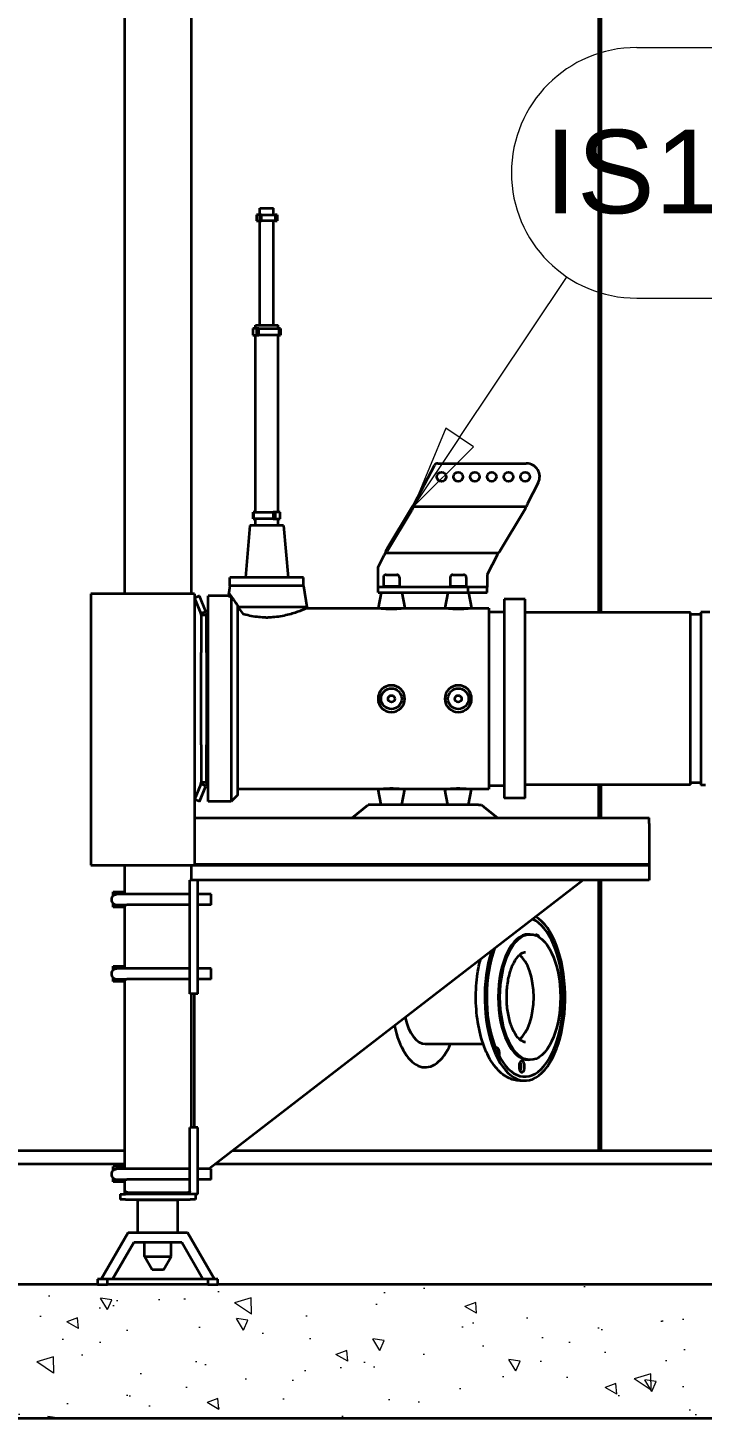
# Model space of a CAD drawing. Header units: millimetres. Extents: x 0 to 42050, y 0 to 29700.
# Drawn here: x 4560 to 5569, y 19736 to 21817 of the extents above; entities that cross this region are included whole.
import ezdxf

# ---------------------------------------------------------------- set-up
doc = ezdxf.new("R2010")
doc.units = ezdxf.units.MM
doc.header["$LTSCALE"] = 50
for name, color, linetype, lineweight in [('Dimension', 7, 'Continuous', 18), ('Hatch', 7, 'Continuous', 18), ('Symbol', 7, 'Continuous', 18), ('Visible', 7, 'Continuous', 35)]:
    doc.layers.add(name, color=color, linetype=linetype, lineweight=lineweight)
doc.styles.add('Note Text', font='arial.ttf')
doc.styles.add('Title', font='arial.ttf')
doc.dimstyles.new('Default - Method 2b', dxfattribs={"dimscale": 50, "dimtxt": 3, "dimasz": 2.5, "dimexe": 3, "dimexo": 0.5, "dimgap": 0.7, "dimtad": 0, "dimtoh": 1, "dimdec": 1, "dimrnd": 1e-08, "dimtxsty": 'Title', "dimcen": 0.09, "dimdle": 10, "dimclrd": 256, "dimclre": 256, "dimclrt": 7, "dimadec": 0, "dimazin": 2, "dimtfac": 0.833333, "dimtdec": 1, "dimtmove": 0, "dimatfit": 3, "dimfxl": 1, "dimtolj": 1, "dimlwd": -1, "dimlwe": -1, "dimarcsym": 0})

# ---------------------------------------------------------------- blocks, each defined once
blk = doc.blocks.new('*D29')
at = {"layer": 'Defpoints', "color": 0, "transparency": 16777216}
for p in [(4704.5, 26447.8), (2438.2, 19936.3), (3438.2, 19936.3)]:
    blk.add_point(p, dxfattribs=at)
at = {"layer": 'Dimension', "transparency": 16777216}
for p, q in [((4679.5, 26447.8), (2288.2, 26447.8)), ((2438.2, 26322.8), (2438.2, 23437)), ((2438.2, 20061.3), (2438.2, 22947.1)), ((3413.2, 19936.3), (2288.2, 19936.3))]:
    blk.add_line(p, q, dxfattribs=at)
for points in [[(2417.3, 26322.8), (2459, 26322.8), (2438.2, 26447.8)], [(2417.3, 20061.3), (2459, 20061.3), (2438.2, 19936.3)]]:
    blk.add_solid(points, dxfattribs=at)
at = {"layer": 'Dimension', "color": 7, "transparency": 16777216, "insert": (2514.7, 22982.1), "char_height": 150, "attachment_point": 7, "rotation": 90, "style": 'Title'}
blk.add_mtext('\\A1;6511', dxfattribs=at)
blk = doc.blocks.new('Balloon47')
at = {"layer": 'Symbol'}
for p, q in [((109.42, 435.746), (125.245, 435.746)), ((104.122, 424.074), (107.343, 428.89)), ((109.42, 428.246), (125.245, 428.246)), ((103.706, 424.352), (102.732, 421.996)), ((104.122, 424.074), (102.732, 421.996)), ((104.537, 423.796), (103.706, 424.352)), ((102.732, 421.996), (104.537, 423.796))]:
    blk.add_line(p, q, dxfattribs=at)
at = {"layer": 'Symbol', "flags": 128}
blk.add_lwpolyline([(103.706, 424.352), (102.732, 421.996), (104.537, 423.796), (103.706, 424.352)], dxfattribs=at)
at = {"layer": 'Symbol'}
blk.add_circle((132.745, 431.996), 3.75, dxfattribs=at)
for centre, start, end in [((109.42, 431.996), 90, 270), ((125.245, 431.996), 270, 90)]:
    blk.add_arc(centre, 3.75, start, end, dxfattribs=at)
blk.add_solid([(103.706, 424.352), (102.732, 421.996), (104.537, 423.796), (103.706, 424.352)], dxfattribs=at)
at = {"layer": 'Symbol', "char_height": 2.5, "attachment_point": 5, "style": 'Note Text'}
for s, insert in [('IS1.C2.HW02', (117.333, 432.017)), ('16', (132.745, 432.017))]:
    blk.add_mtext(s, dxfattribs=dict(at, insert=insert))

msp = doc.modelspace()

# ---------------------------------------------------------------- hatches: boundary and pattern name
at = {"layer": 'Hatch'}
h = msp.add_hatch(dxfattribs=at)
h.set_pattern_fill('AR-CONC', color=256, scale=26.916384, angle=100.00018, style=0)
h.set_pattern_definition([(150.0002, (0, 0), (-16.8912, 193.0605), [20.1873, -222.0602]), (95.0002, (0, 0), (-192.9016, -71.9374), [16.1498, -177.6481]), (200.4516, (-1.4, 16.09), (-209.7928, 121.1231), [17.1566, -188.7221]), (146.1844, (-53.01, -9.35), (-6.0086, 290.635), [30.281, -333.0903]), (196.6358, (-53.52, 14.87), (-301.9007, 202.224), [25.735, -283.0833]), (91.1843, (-53.01, -9.35), (-301.9007, 202.224), [24.2247, -266.4722]), (121.0002, (-44.44, 19.5), (78.8242, 177.0435), [20.1873, -222.0602]), (66.0002, (-44.44, 19.5), (-203.5915, 30.6027), [16.1498, -177.6481]), (171.4516, (-37.87, 34.25), (-124.7673, 207.6462), [17.1566, -188.7221]), (137.50018, (0, 0), (-88.81003, -12.3364), [0, -175.4948, 0, -180.3398, 0, -178.32105]), (107.5002, (0, 0), (-116.8445, 51.29798), [0, -102.8206, 0, -171.45737, 0, -67.96387]), (67.50018, (10.42, -59.11), (-18.97247, 142.55694), [0, -67.29096, 0, -209.9478, 0, -278.5846]), (57.5002, (15.1, -85.62), (-53.79376, 149.9088), [0, -87.47825, 0, -139.4269, 0, -197.8354])])
h.paths.add_polyline_path([(4664.51, 19936.34), (4163.16, 19936.34), (3438.16, 19936.34), (3438.16, 19736.34), (6785.87, 19736.34), (6785.87, 19936.34), (4844.51, 19936.34), (4829.51, 19936.34), (4679.51, 19936.34)])

# ---------------------------------------------------------------- linework, layer by layer
at = {"layer": 'Visible'}
for p, q in [((4704.51, 26329.34), (4704.51, 20969.89)), ((4804.51, 26329.34), (4804.51, 20969.89)), ((4906.69, 21536.89), (4901.94, 21536.89)), ((4901.94, 21536.89), (4901.94, 21527.89)), ((4909.78, 21536.89), (4906.69, 21536.89)), ((4906.69, 21536.89), (4906.69, 21527.89)), ((4907.16, 21546.89), (4927.86, 21546.89)), ((4907.16, 21536.89), (4907.16, 21546.89)), ((4909.78, 21536.89), (4930.16, 21536.89)), ((4909.78, 21527.89), (4909.78, 21536.89)), ((4927.86, 21536.89), (4927.86, 21546.89)), ((4933.08, 21536.89), (4930.16, 21536.89)), ((4930.16, 21536.89), (4930.16, 21527.89)), ((4933.08, 21536.89), (4933.08, 21527.89)), ((4901.94, 21527.89), (4906.69, 21527.89)), ((4906.69, 21527.89), (4909.78, 21527.89)), ((4907.16, 21371.89), (4907.16, 21527.89)), ((4930.16, 21527.89), (4909.78, 21527.89)), ((4927.86, 21371.89), (4927.86, 21527.89)), ((4930.16, 21527.89), (4933.08, 21527.89)), ((4902, 21366.89), (4896.8, 21366.89)), ((4896.8, 21366.89), (4896.8, 21356.89)), ((4900.58, 21371.89), (4934.45, 21371.89)), ((4900.58, 21366.89), (4900.58, 21371.89)), ((4905.59, 21366.89), (4902, 21366.89)), ((4902, 21366.89), (4902, 21356.89)), ((4905.59, 21356.89), (4905.59, 21366.89)), ((4905.59, 21366.89), (4935.51, 21366.89)), ((4934.45, 21366.89), (4934.45, 21371.89)), ((4938.23, 21366.89), (4935.51, 21366.89)), ((4935.51, 21366.89), (4935.51, 21356.89)), ((4938.23, 21366.89), (4938.23, 21356.89)), ((4896.8, 21356.89), (4902, 21356.89)), ((4900.58, 21091.89), (4900.58, 21356.89)), ((4902, 21356.89), (4905.59, 21356.89)), ((4935.51, 21356.89), (4905.59, 21356.89)), ((4934.45, 21091.89), (4934.45, 21356.89)), ((4935.51, 21356.89), (4938.23, 21356.89)), ((5138.7, 21105.16), (5168.22, 21161.86)), ((5173.55, 21165.09), (5305.8, 21165.09)), ((5323.54, 21135.86), (5307.56, 21105.16)), ((5134.47, 21099.16), (5097.58, 21037.78)), ((5134.47, 21097.4), (5134.47, 21099.16)), ((5134.47, 21095.16), (5134.47, 21097.4)), ((5305.44, 21099.8), (5136.59, 21099.8)), ((4898.01, 21091.89), (4897.44, 21091.89)), ((4897.44, 21081.89), (4897.44, 21091.89)), ((4897.44, 21081.89), (4898.01, 21081.89)), ((4898.01, 21091.89), (4927.2, 21091.89)), ((4898.01, 21081.89), (4898.01, 21091.89)), ((4927.2, 21081.89), (4898.01, 21081.89)), ((4900.58, 21071.89), (4900.58, 21081.89)), ((4927.2, 21091.89), (4927.2, 21081.89)), ((4930.47, 21091.89), (4927.2, 21091.89)), ((4927.2, 21081.89), (4930.47, 21081.89)), ((4937.59, 21091.89), (4930.47, 21091.89)), ((4930.47, 21081.89), (4930.47, 21091.89)), ((4930.47, 21081.89), (4937.59, 21081.89)), ((4934.45, 21071.89), (4934.45, 21081.89)), ((4937.59, 21081.89), (4937.59, 21091.89)), ((5097.58, 21033.78), (5134.47, 21095.16)), ((5303.33, 21095.16), (5266.43, 21033.78)), ((4892.39, 21071.89), (4885.61, 20994.39)), ((4942.63, 21071.89), (4892.39, 21071.89)), ((4942.63, 21071.89), (4949.41, 20994.39)), ((5097.58, 21037.78), (5097.58, 21035.54)), ((5097.58, 21035.54), (5097.58, 21033.78)), ((5084.01, 21009.84), (5093.35, 21027.78)), ((5095.46, 21030.99), (5264.32, 21030.99)), ((5262.2, 21027.78), (5247.01, 20998.6)), ((4972.51, 20994.39), (4862.51, 20994.39)), ((4862.51, 20981.89), (4862.51, 20994.39)), ((4972.51, 20981.89), (4972.51, 20994.39)), ((5084.01, 20979.89), (5084.01, 21009.84)), ((5092.01, 20994.49), (5092.01, 20981.39)), ((5096.01, 20998.49), (5112.01, 20998.49)), ((5116.01, 20994.49), (5116.01, 20981.39)), ((5192.01, 20994.49), (5192.01, 20981.39)), ((5196.01, 20998.49), (5212.01, 20998.49)), ((5216.01, 20994.49), (5216.01, 20981.39)), ((5247.01, 20998.6), (5247.01, 20979.89)), ((4862.52, 20981.89), (4860.83, 20971.2)), ((4972.51, 20981.89), (4862.51, 20981.89)), ((4972.5, 20981.89), (4977.51, 20950.24)), ((5084.01, 20971.89), (5084.01, 20979.89)), ((5219.01, 20979.89), (5084.01, 20979.89)), ((5084.01, 20971.89), (5219.01, 20971.89)), ((5088.58, 20971.89), (5084.01, 20948.39)), ((5092.01, 20981.39), (5090.71, 20979.89)), ((5092.01, 20981.39), (5116.01, 20981.39)), ((5116.01, 20981.39), (5117.31, 20979.89)), ((5119.44, 20971.89), (5124.01, 20948.39)), ((5188.58, 20971.89), (5184.01, 20948.39)), ((5192.01, 20981.39), (5190.71, 20979.89)), ((5192.01, 20981.39), (5216.01, 20981.39)), ((5216.01, 20981.39), (5217.31, 20979.89)), ((5247.01, 20979.89), (5219.01, 20979.89)), ((5219.01, 20971.89), (5219.01, 20979.89)), ((5219.01, 20971.89), (5247.01, 20971.89)), ((5219.44, 20971.89), (5224.01, 20948.39)), ((5247.01, 20971.89), (5247.01, 20979.89)), ((4654.46, 20969.89), (4654.45, 20969.89)), ((4654.45, 20969.89), (4654.45, 20563.89)), ((4809.51, 20969.89), (4654.46, 20969.89)), ((4654.46, 20969.89), (4654.46, 20563.89)), ((4809.51, 20969.89), (4809.51, 20563.89)), ((4816.92, 20966.62), (4809.52, 20963.58)), ((4809.52, 20963.58), (4818.99, 20940.5)), ((4826.39, 20943.53), (4816.92, 20966.62)), ((4830.01, 20658.89), (4830.01, 20966.89)), ((4860.15, 20966.89), (4830.01, 20966.89)), ((4860.75, 20970.65), (4860.15, 20966.89)), ((4862.28, 20969.12), (4860.75, 20970.65)), ((4864.51, 20965.22), (4864.51, 20658.89)), ((4874.51, 20668.89), (4874.51, 20951.42)), ((5272.51, 20961.89), (5272.51, 20663.89)), ((5304.01, 20961.89), (5272.51, 20961.89)), ((5304.01, 20663.89), (5304.01, 20961.89)), ((4818.99, 20940.5), (4822.25, 20941.83)), ((4823.03, 20937.84), (4819.51, 20937.84)), ((4819.51, 20937.84), (4819.51, 20882.09)), ((4822.25, 20941.83), (4826.39, 20943.53)), ((4827.51, 20937.84), (4823.03, 20937.84)), ((4827.51, 20882.09), (4827.51, 20937.84)), ((4874.51, 20948.39), (4875.92, 20948.39)), ((4875.15, 20950.24), (4977.51, 20950.24)), ((4875.15, 20950.24), (4875.15, 20949.43)), ((4916.1, 20934.39), (4918.93, 20934.39)), ((4977.51, 20948.39), (4977.51, 20950.24)), ((4977.51, 20948.39), (5084.01, 20948.39)), ((5084.01, 20948.39), (5124.01, 20948.39)), ((5124.01, 20948.39), (5184.01, 20948.39)), ((5184.01, 20948.39), (5224.01, 20948.39)), ((5224.01, 20948.39), (5249.51, 20948.39)), ((5249.51, 20948.39), (5249.51, 20677.49)), ((5249.51, 20942.89), (5272.51, 20942.89)), ((5551.64, 20941.89), (5304.01, 20941.89)), ((5551.64, 20683.89), (5551.64, 20941.89)), ((5567.01, 20938.89), (5551.64, 20938.89)), ((5567.01, 20942.39), (5567.01, 20683.39)), ((5580.44, 20942.39), (5567.01, 20942.39)), ((4827.51, 20927.89), (4830.01, 20928.56)), ((4819.51, 20743.68), (4819.51, 20882.09)), ((4827.51, 20882.09), (4827.51, 20743.68)), ((4819.51, 20743.68), (4819.51, 20687.94)), ((4827.51, 20687.94), (4827.51, 20743.68)), ((4818.99, 20685.28), (4809.52, 20662.19)), ((4816.92, 20659.16), (4826.39, 20682.24)), ((4822.25, 20683.94), (4818.99, 20685.28)), ((4819.51, 20687.94), (4823.03, 20687.94)), ((4826.39, 20682.24), (4822.25, 20683.94)), ((4823.03, 20687.94), (4827.51, 20687.94)), ((4827.51, 20697.89), (4830.01, 20697.22)), ((5249.51, 20682.89), (5272.51, 20682.89)), ((5551.64, 20683.89), (5304.01, 20683.89)), ((5567.01, 20686.89), (5551.64, 20686.89)), ((5574.07, 20683.39), (5567.01, 20683.39)), ((4816.92, 20659.16), (4809.52, 20662.19)), ((4874.51, 20668.89), (4864.51, 20658.89)), ((5084.68, 20677.49), (4874.51, 20677.49)), ((5084.01, 20677.49), (5084.01, 20677.39)), ((5124.01, 20677.39), (5084.01, 20677.39)), ((5088.58, 20653.89), (5084.01, 20677.39)), ((5119.44, 20653.89), (5124.01, 20677.39)), ((5184.68, 20677.49), (5123.34, 20677.49)), ((5124.01, 20677.49), (5124.01, 20677.39)), ((5184.01, 20677.49), (5184.01, 20677.39)), ((5224.01, 20677.39), (5184.01, 20677.39)), ((5188.58, 20653.89), (5184.01, 20677.39)), ((5219.44, 20653.89), (5224.01, 20677.39)), ((5249.51, 20677.49), (5223.34, 20677.49)), ((5224.01, 20677.49), (5224.01, 20677.39)), ((5304.01, 20663.89), (5272.51, 20663.89)), ((4864.51, 20658.89), (4830.01, 20658.89)), ((5045.44, 20634.89), (5069.42, 20653.89)), ((5234.08, 20653.89), (5069.42, 20653.89)), ((5234.08, 20653.89), (5238.61, 20653.89)), ((5238.61, 20653.89), (5242.16, 20651.08)), ((5242.16, 20651.08), (5262.58, 20634.89)), ((4809.51, 20634.89), (5489.51, 20634.89)), ((5489.51, 20626.21), (5489.51, 20634.89)), ((5489.51, 20626.21), (5489.51, 20564.66)), ((4654.46, 20563.89), (4654.45, 20563.89)), ((4654.46, 20563.89), (4809.51, 20563.89)), ((4704.51, 20563.89), (4704.51, 20520.34)), ((4804.51, 20563.89), (4804.51, 20546.86)), ((4804.51, 20563.79), (5489.51, 20563.79)), ((5489.51, 20564.66), (4809.51, 20564.66)), ((5489.51, 20564.66), (5489.51, 20563.79)), ((5489.51, 20563.79), (5489.51, 20541.34)), ((4814.51, 20541.34), (4802.49, 20541.34)), ((4802.49, 20371.34), (4802.49, 20541.34)), ((4804.51, 20546.86), (4804.51, 20541.34)), ((4814.51, 20371.34), (4814.51, 20541.34)), ((5489.51, 20541.34), (4814.51, 20541.34)), ((5390.9, 20541.34), (4831.26, 20109.34)), ((4687.92, 20523.84), (4704.51, 20523.84)), ((4687.92, 20518.4), (4687.92, 20523.84)), ((4708.04, 20520.34), (4693.17, 20520.34)), ((4802.49, 20520.34), (4708.04, 20520.34)), ((4834.52, 20520.34), (4814.51, 20520.34)), ((4834.52, 20504.34), (4834.52, 20520.34)), ((4687.92, 20500.84), (4687.92, 20506.27)), ((4704.51, 20500.84), (4687.92, 20500.84)), ((4693.17, 20504.34), (4708.04, 20504.34)), ((4704.51, 20504.34), (4704.51, 20409.34)), ((4802.49, 20504.34), (4708.04, 20504.34)), ((4834.52, 20504.34), (4814.51, 20504.34)), ((5311.64, 20460.34), (5309.01, 20460.34)), ((4687.91, 20412.84), (4704.51, 20412.84)), ((4687.91, 20407.4), (4687.91, 20412.84)), ((4687.91, 20389.84), (4687.91, 20395.27)), ((4704.51, 20389.84), (4687.91, 20389.84)), ((4708.03, 20409.34), (4693.16, 20409.34)), ((4693.16, 20393.34), (4708.03, 20393.34)), ((4704.51, 20393.34), (4704.51, 20109.34)), ((4802.49, 20409.34), (4708.03, 20409.34)), ((4802.49, 20393.34), (4708.03, 20393.34)), ((4834.51, 20409.34), (4814.51, 20409.34)), ((4834.51, 20393.34), (4814.51, 20393.34)), ((4834.51, 20393.34), (4834.51, 20409.34)), ((4814.51, 20371.34), (4802.49, 20371.34)), ((4804.51, 20371.34), (4804.51, 20171.34)), ((4809.51, 20171.34), (4809.51, 20371.34)), ((5154.71, 20296.49), (5241.26, 20296.49)), ((5311.64, 20272.34), (5309.01, 20272.34)), ((5303.75, 20241.34), (5296.74, 20241.34)), ((4814.51, 20171.34), (4802.49, 20171.34)), ((4802.49, 20071.34), (4802.49, 20171.34)), ((4814.51, 20071.34), (4814.51, 20171.34)), ((4704.51, 20112.84), (4687.91, 20112.84)), ((4687.91, 20107.4), (4687.91, 20112.84)), ((4708.03, 20109.34), (4693.16, 20109.34)), ((4802.49, 20109.34), (4708.03, 20109.34)), ((4834.51, 20109.34), (4814.51, 20109.34)), ((4834.51, 20093.34), (4834.51, 20109.34)), ((4687.91, 20089.84), (4687.91, 20095.27)), ((4688.91, 20089.84), (4687.91, 20089.84)), ((4688.91, 20089.84), (4687.91, 20089.84)), ((4698.51, 20089.84), (4688.91, 20089.84)), ((4693.16, 20093.34), (4708.03, 20093.34)), ((4704.51, 20089.84), (4698.53, 20089.84)), ((4704.51, 20093.34), (4704.51, 20076.65)), ((4704.51, 20076.65), (4704.51, 20073.34)), ((4802.49, 20093.34), (4708.03, 20093.34)), ((4834.51, 20093.34), (4814.51, 20093.34)), ((4698.01, 20071.34), (4706.01, 20071.34)), ((4698.01, 20071.34), (4698.01, 20063.34)), ((4706.01, 20063.34), (4698.01, 20063.34)), ((4706.51, 20071.34), (4704.51, 20073.34)), ((4802.49, 20071.34), (4706.01, 20071.34)), ((4706.01, 20063.34), (4803.01, 20063.34)), ((4796.51, 20073.34), (4712.51, 20073.34)), ((4725.51, 20063.34), (4724.51, 20062.34)), ((4784.51, 20062.34), (4724.51, 20062.34)), ((4724.51, 20014.34), (4724.51, 20062.34)), ((4783.51, 20063.34), (4784.51, 20062.34)), ((4784.51, 20014.34), (4784.51, 20062.34)), ((4814.51, 20071.34), (4802.49, 20071.34)), ((4811.01, 20063.34), (4803.01, 20063.34)), ((4811.01, 20071.34), (4811.01, 20063.34)), ((4669.69, 19944.34), (4710.11, 20014.34)), ((4710.11, 20014.34), (4798.92, 20014.34)), ((4798.92, 20014.34), (4839.33, 19944.34)), ((4718.77, 19999.34), (4687.01, 19944.34)), ((4790.26, 19999.34), (4718.77, 19999.34)), ((4734.51, 19978.34), (4734.51, 19999.34)), ((4774.51, 19978.34), (4774.51, 19999.34)), ((4822.01, 19944.34), (4790.26, 19999.34)), ((4734.51, 19978.34), (4774.51, 19978.34)), ((4746.06, 19958.34), (4734.51, 19978.34)), ((4762.97, 19958.34), (4774.51, 19978.34)), ((4762.97, 19958.34), (4746.06, 19958.34)), ((4664.51, 19944.34), (4664.51, 19936.34)), ((4679.51, 19944.34), (4664.51, 19944.34)), ((4664.51, 19936.34), (4679.51, 19936.34)), ((4679.51, 19936.34), (4679.51, 19944.34)), ((4829.51, 19944.34), (4679.51, 19944.34)), ((4829.51, 19936.34), (4679.51, 19936.34)), ((4844.51, 19944.34), (4829.51, 19944.34)), ((4829.51, 19944.34), (4829.51, 19936.34)), ((4829.51, 19936.34), (4844.51, 19936.34)), ((4844.51, 19936.34), (4844.51, 19944.34))]:
    msp.add_line(p, q, dxfattribs=at)
at = {"layer": 'Visible', "color": 9, "true_color": 0xc0c0c0}
for p, q in [((5414.36, 20941.89), (5414.36, 25696.34)), ((5417.9, 20941.89), (5417.9, 25696.34)), ((5414.36, 20634.89), (5414.36, 20683.89)), ((5417.9, 20634.89), (5417.9, 20683.89)), ((5414.36, 20136.34), (5414.36, 20541.34)), ((5417.9, 20136.34), (5417.9, 20541.34)), ((4704.51, 20136.34), (3988.16, 20136.34)), ((6168.81, 20136.34), (4866.24, 20136.34)), ((4704.51, 20116.34), (4163.16, 20116.34)), ((6183.26, 20116.34), (4840.33, 20116.34)), ((4664.51, 19936.34), (3438.16, 19936.34)), ((6785.87, 19936.34), (4844.51, 19936.34)), ((3438.16, 19736.34), (6785.87, 19736.34))]:
    msp.add_line(p, q, dxfattribs=at)
at = {"layer": 'Visible'}
for centre, radius in [((5179.01, 21145.09), 7), ((5204.01, 21145.09), 7), ((5229.01, 21145.09), 7), ((5254.01, 21145.09), 7), ((5279.01, 21145.09), 7), ((5304.01, 21145.09), 7), ((5104.01, 20812.89), 15.43), ((5204.01, 20812.89), 15.43), ((5104.01, 20812.89), 5.05), ((5204.01, 20812.89), 5.05)]:
    msp.add_circle(centre, radius, dxfattribs=at)
for centre, radius, start, end in [((5173.55, 21159.09), 6, 90, 152.5), ((5305.8, 21145.09), 20, 332.5, 90), ((5096.01, 20994.49), 4, 90, 180), ((5112.01, 20994.49), 4, 0, 90), ((5196.01, 20994.49), 4, 90, 180), ((5212.01, 20994.49), 4, 0, 90), ((5104.01, 20812.89), 20, 0, 180), ((5204.01, 20812.89), 20, 0, 180), ((5104.01, 20812.89), 20, 180, 0), ((5204.01, 20812.89), 20, 180, 0), ((4693.04, 20512.34), 8, 129.7647, 230.2353), ((4693.03, 20401.34), 8, 129.7647, 230.2353), ((4693.03, 20101.34), 8, 129.7647, 230.2353), ((4698.51, 20095.84), 6, 270, 270.14222)]:
    msp.add_arc(centre, radius, start, end, dxfattribs=at)
for centre, major_axis, ratio, start_param, end_param in [((4693.25, 20512.5), (5.43, 6.15), 0.9901618, 3.5080208, 3.8597809), ((5303.75, 20366.34), (0, 125), 0.4809597, 0.9856189, 6.0085543), ((5303.75, 20366.34), (0, 119), 0.4809597, 0.9127849, 6.0813884), ((5309.01, 20366.34), (0, -94), 0.4809597, 3.1415927, 6.2831853), ((5321.39, 20450.94), (0, 8.75), 0.4809597, 6.0830009, 6.7208327), ((5250.79, 20428.52), (0, -8.75), 0.4809597, 0.5274118, 1.5861456), ((5284.47, 20366.34), (0, 67.25), 0.4809597, 3.4936771, 5.9311008), ((4693.24, 20401.5), (5.43, 6.15), 0.9901618, 3.5080208, 3.8597809), ((5154.71, 20366.34), (0, -69.85), 0.4809597, 5.1663279, 6.2831853), ((5154.71, 20366.34), (0, -105), 0.4809597, 5.1333132, 7.126169), ((5261.57, 20281.73), (0, 8.75), 0.4809597, 4.2762994, 6.6833338), ((5299.11, 20262.54), (0, -8.75), 0.4809597, 0.5852138, 6.0011508), ((5293.84, 20262.54), (0, 8.75), 0.4809597, 3.8167181, 5.6080598), ((4693.24, 20101.5), (5.43, 6.15), 0.9901618, 3.5080208, 3.8597809)]:
    msp.add_ellipse(centre, major_axis=major_axis, ratio=ratio, start_param=start_param, end_param=end_param, dxfattribs=at)
msp.add_ellipse((5311.64, 20366.34), major_axis=(0, -94), ratio=0.4809597, dxfattribs=at)
at = {"layer": 'Visible', "color": 9, "true_color": 0xc0c0c0}
msp.add_ellipse((5154.71, 20366.34), major_axis=(0, -105), ratio=0.4809597, start_param=5.1333132, end_param=7.126169, dxfattribs=at)
at = {"layer": 'Visible'}
for points in [[(5134.47, 21099.16), (5135.49, 21100.47), (5136.03, 21101.17), (5136.59, 21101.94)], [(5136.59, 21099.8), (5136, 21098.43), (5135.31, 21096.96), (5134.47, 21095.16)], [(5307.56, 21105.16), (5306.72, 21103.08), (5306.04, 21101.37), (5305.44, 21099.8)], [(5097.58, 21037.78), (5096.58, 21035.64), (5096.01, 21034.4), (5095.46, 21033.14)], [(5095.46, 21030.99), (5096.08, 21031.84), (5096.64, 21032.57), (5097.58, 21033.78)], [(5266.43, 21033.78), (5265.51, 21032.6), (5264.88, 21031.77), (5264.32, 21030.99)], [(5095.46, 21033.14), (5094.91, 21031.67), (5094.36, 21030.27), (5093.35, 21027.78)], [(5093.35, 21027.78), (5094.27, 21029.14), (5094.9, 21030.1), (5095.46, 21030.99)], [(5262.2, 21027.78), (5263.14, 21029.18), (5263.7, 21030.02), (5264.32, 21030.99)], [(4819.51, 20937.84), (4819.51, 20938.75), (4819.33, 20939.66), (4818.99, 20940.5)], [(4826.39, 20943.53), (4827.13, 20941.73), (4827.51, 20939.79), (4827.51, 20937.84)], [(4818.99, 20685.28), (4819.33, 20686.12), (4819.51, 20687.03), (4819.51, 20687.94)], [(4827.51, 20687.94), (4827.51, 20685.99), (4827.13, 20684.04), (4826.39, 20682.24)]]:
    msp.add_open_spline(points, degree=3, dxfattribs=at)
for points, knots in [([(5138.7, 21105.16), (5137.58, 21102.38), (5137.56, 21102.31), (5136.86, 21100.5), (5136.72, 21100.15), (5136.59, 21099.8)], [-1.58650073, -1.58650073, -1.58650073, -1.58650073, -1.12456691, -1.12456691, -1.01040412, -1.01040412, -1.01040412, -1.01040412]), ([(5138.7, 21105.16), (5138.47, 21104.81), (5138.24, 21104.46), (5137.52, 21103.38), (5137.05, 21102.67), (5136.59, 21101.94)], [5.47898364, 5.47898364, 5.47898364, 5.47898364, 5.60393727, 5.60393727, 5.86929648, 5.86929648, 5.86929648, 5.86929648]), ([(5303.33, 21095.16), (5304.45, 21097.56), (5304.48, 21097.62), (5305.18, 21099.19), (5305.31, 21099.49), (5305.44, 21099.8)], [-1.58650073, -1.58650073, -1.58650073, -1.58650073, -1.12456691, -1.12456691, -1.01040412, -1.01040412, -1.01040412, -1.01040412]), ([(4860.15, 20966.89), (4860.15, 20966.89), (4860.49, 20966.75), (4861.91, 20966.2), (4863, 20965.78), (4864.46, 20965.24), (4864.48, 20965.23), (4864.51, 20965.22)], [26.6618398, 26.6618398, 26.6618398, 26.6618398, 27.7676203, 27.7676203, 28.8734007, 28.8734007, 28.8944572, 28.8944572, 28.8944572, 28.8944572]), ([(4864.51, 20965.22), (4864.13, 20965.77), (4863.77, 20966.29), (4862.57, 20968.02), (4861.89, 20969.01), (4860.97, 20970.33), (4860.75, 20970.65), (4860.75, 20970.65)], [115.143917, 115.143917, 115.143917, 115.143917, 115.5118251, 115.5118251, 116.4766912, 116.4766912, 117.4415573, 117.4415573, 117.4415573, 117.4415573]), ([(4860.83, 20971.2), (4860.83, 20971.2), (4861.06, 20970.88), (4861.98, 20969.56), (4862.66, 20968.57), (4864.41, 20966.05), (4865.47, 20964.52), (4867.82, 20961.12), (4869.11, 20959.26), (4871.87, 20955.26), (4873.46, 20952.96), (4875.15, 20950.49)], [-38.8603301, -38.8603301, -38.8603301, -38.8603301, -37.894175, -37.894175, -36.9280199, -36.9280199, -35.9618648, -35.9618648, -34.9957097, -34.9957097, -33.9265751, -33.9265751, -33.9265751, -33.9265751]), ([(4882.65, 20939.28), (4880.59, 20942.06), (4878.56, 20944.8), (4876.12, 20948.12), (4875.63, 20948.78), (4875.15, 20949.43)], [2.0094162, 2.0094162, 2.0094162, 2.0094162, 3.067206, 3.067206, 3.3329077, 3.3329077, 3.3329077, 3.3329077]), ([(4916.1, 20934.39), (4912.72, 20934.43), (4909.27, 20934.61), (4901.95, 20935.31), (4898.09, 20935.87), (4890.72, 20937.25), (4887.2, 20938.07), (4883.51, 20939.05), (4883.08, 20939.16), (4882.65, 20939.28)], [0.1409507, 0.1409507, 0.1409507, 0.1409507, 1.1485208, 1.1485208, 2.2970416, 2.2970416, 3.4455624, 3.4455624, 3.6006062, 3.6006062, 3.6006062, 3.6006062]), ([(4977.51, 20948.39), (4977.51, 20948.39), (4977.14, 20948.22), (4975.6, 20947.55), (4974.42, 20947.04), (4971.35, 20945.76), (4969.44, 20944.99), (4965.05, 20943.33), (4962.57, 20942.44), (4957.3, 20940.71), (4954.32, 20939.8), (4947.83, 20938.07), (4944.31, 20937.25), (4936.93, 20935.87), (4933.08, 20935.31), (4925.76, 20934.61), (4922.31, 20934.43), (4918.93, 20934.39)], [-9.1809117, -9.1809117, -9.1809117, -9.1809117, -8.0342046, -8.0342046, -6.8874975, -6.8874975, -5.7407903, -5.7407903, -4.5940832, -4.5940832, -3.4455624, -3.4455624, -2.2970416, -2.2970416, -1.1485208, -1.1485208, -0.1409507, -0.1409507, -0.1409507, -0.1409507]), ([(5124.01, 20948.39), (5124.01, 20948.39), (5123.89, 20948.37), (5123.38, 20948.3), (5123, 20948.24), (5121.98, 20948.1), (5121.34, 20948.02), (5119.87, 20947.84), (5119.04, 20947.74), (5117.27, 20947.55), (5116.27, 20947.46), (5114.08, 20947.28), (5112.9, 20947.19), (5110.44, 20947.05), (5109.15, 20947), (5106.57, 20946.92), (5105.27, 20946.9), (5104.01, 20946.9), (5102.75, 20946.9), (5101.45, 20946.92), (5098.87, 20947), (5097.59, 20947.05), (5095.12, 20947.19), (5093.94, 20947.28), (5091.76, 20947.46), (5090.76, 20947.55), (5088.98, 20947.74), (5088.15, 20947.84), (5086.68, 20948.02), (5086.05, 20948.1), (5085.03, 20948.24), (5084.64, 20948.3), (5084.13, 20948.37), (5084.01, 20948.39), (5084.01, 20948.39)], [9.0547048, 9.0547048, 9.0547048, 9.0547048, 9.4319811, 9.4319811, 9.8092574, 9.8092574, 10.1865337, 10.1865337, 10.5638099, 10.5638099, 10.9410924, 10.9410924, 11.3183748, 11.3183748, 11.6956573, 11.6956573, 12.0729397, 12.0729397, 12.0729397, 12.4502222, 12.4502222, 12.8275046, 12.8275046, 13.2047871, 13.2047871, 13.5820695, 13.5820695, 13.9593458, 13.9593458, 14.3366221, 14.3366221, 14.7138984, 14.7138984, 15.0911747, 15.0911747, 15.0911747, 15.0911747]), ([(5224.01, 20948.39), (5224.01, 20948.39), (5223.89, 20948.37), (5223.38, 20948.3), (5223, 20948.24), (5221.98, 20948.1), (5221.34, 20948.02), (5219.87, 20947.84), (5219.04, 20947.74), (5217.27, 20947.55), (5216.27, 20947.46), (5214.08, 20947.28), (5212.9, 20947.19), (5210.44, 20947.05), (5209.15, 20947), (5206.57, 20946.92), (5205.27, 20946.9), (5204.01, 20946.9), (5202.75, 20946.9), (5201.45, 20946.92), (5198.87, 20947), (5197.59, 20947.05), (5195.12, 20947.19), (5193.94, 20947.28), (5191.76, 20947.46), (5190.76, 20947.55), (5188.98, 20947.74), (5188.15, 20947.84), (5186.68, 20948.02), (5186.05, 20948.1), (5185.03, 20948.24), (5184.64, 20948.3), (5184.13, 20948.37), (5184.01, 20948.39), (5184.01, 20948.39)], [9.0547048, 9.0547048, 9.0547048, 9.0547048, 9.4319811, 9.4319811, 9.8092574, 9.8092574, 10.1865337, 10.1865337, 10.5638099, 10.5638099, 10.9410924, 10.9410924, 11.3183748, 11.3183748, 11.6956573, 11.6956573, 12.0729397, 12.0729397, 12.0729397, 12.4502222, 12.4502222, 12.8275046, 12.8275046, 13.2047871, 13.2047871, 13.5820695, 13.5820695, 13.9593458, 13.9593458, 14.3366221, 14.3366221, 14.7138984, 14.7138984, 15.0911747, 15.0911747, 15.0911747, 15.0911747]), ([(5084.68, 20677.49), (5084.91, 20677.52), (5085.2, 20677.56), (5086.05, 20677.67), (5086.68, 20677.76), (5088.15, 20677.94), (5088.98, 20678.03), (5090.76, 20678.22), (5091.76, 20678.32), (5093.94, 20678.5), (5095.12, 20678.58), (5097.59, 20678.72), (5098.87, 20678.78), (5101.45, 20678.85), (5102.75, 20678.87), (5105.27, 20678.87), (5106.57, 20678.85), (5109.15, 20678.78), (5110.44, 20678.72), (5112.9, 20678.58), (5114.08, 20678.5), (5116.27, 20678.32), (5117.27, 20678.22), (5119.04, 20678.03), (5119.87, 20677.94), (5121.34, 20677.76), (5121.98, 20677.67), (5122.83, 20677.56), (5123.11, 20677.52), (5123.34, 20677.49)], [3.5214348, 3.5214348, 3.5214348, 3.5214348, 3.7727875, 3.7727875, 4.1500638, 4.1500638, 4.5273401, 4.5273401, 4.9046225, 4.9046225, 5.281905, 5.281905, 5.6591874, 5.6591874, 6.0364699, 6.0364699, 6.4137523, 6.4137523, 6.7910348, 6.7910348, 7.1683172, 7.1683172, 7.5455997, 7.5455997, 7.922876, 7.922876, 8.3001522, 8.3001522, 8.5515049, 8.5515049, 8.5515049, 8.5515049]), ([(5184.68, 20677.49), (5184.91, 20677.52), (5185.2, 20677.56), (5186.05, 20677.67), (5186.68, 20677.76), (5188.15, 20677.94), (5188.98, 20678.03), (5190.76, 20678.22), (5191.76, 20678.32), (5193.94, 20678.5), (5195.12, 20678.58), (5197.59, 20678.72), (5198.87, 20678.78), (5201.45, 20678.85), (5202.75, 20678.87), (5205.27, 20678.87), (5206.57, 20678.85), (5209.15, 20678.78), (5210.44, 20678.72), (5212.9, 20678.58), (5214.08, 20678.5), (5216.27, 20678.32), (5217.27, 20678.22), (5219.04, 20678.03), (5219.87, 20677.94), (5221.34, 20677.76), (5221.98, 20677.67), (5222.83, 20677.56), (5223.11, 20677.52), (5223.34, 20677.49)], [3.5214348, 3.5214348, 3.5214348, 3.5214348, 3.7727875, 3.7727875, 4.1500638, 4.1500638, 4.5273401, 4.5273401, 4.9046225, 4.9046225, 5.281905, 5.281905, 5.6591874, 5.6591874, 6.0364699, 6.0364699, 6.4137523, 6.4137523, 6.7910348, 6.7910348, 7.1683172, 7.1683172, 7.5455997, 7.5455997, 7.922876, 7.922876, 8.3001522, 8.3001522, 8.5515049, 8.5515049, 8.5515049, 8.5515049]), ([(4687.92, 20518.4), (4688.16, 20518.61), (4688.42, 20518.8), (4689.14, 20519.28), (4689.62, 20519.53), (4690.54, 20519.91), (4691.06, 20520.08), (4692.13, 20520.29), (4692.67, 20520.34), (4693.17, 20520.34)], [0.65129717, 0.65129717, 0.65129717, 0.65129717, 0.74065785, 0.74065785, 0.88932083, 0.88932083, 1.03888425, 1.03888425, 1.18844767, 1.18844767, 1.18844767, 1.18844767]), ([(4687.92, 20506.27), (4688.16, 20506.07), (4688.42, 20505.87), (4689.14, 20505.39), (4689.62, 20505.14), (4690.17, 20504.91), (4690.27, 20504.87), (4690.36, 20504.84)], [0.65129716, 0.65129716, 0.65129716, 0.65129716, 0.74065785, 0.74065785, 0.88932083, 0.88932083, 0.91966602, 0.91966602, 0.91966602, 0.91966602]), ([(5322.22, 20459.52), (5322.46, 20459.42), (5322.72, 20459.27), (5323.41, 20458.71), (5323.83, 20458.2), (5324.39, 20457.18), (5324.57, 20456.76), (5324.72, 20456.32)], [-1.80803519, -1.80803519, -1.80803519, -1.80803519, -1.67346406, -1.67346406, -1.42887256, -1.42887256, -1.27997446, -1.27997446, -1.27997446, -1.27997446]), ([(5304.63, 20299.09), (5302.87, 20299.09), (5301.05, 20299.55), (5296.4, 20302.23), (5293.51, 20304.89), (5288.3, 20312.3), (5285.97, 20316.72), (5281.9, 20327.15), (5280.18, 20333.21), (5277.63, 20346.36), (5276.82, 20353.47), (5276.27, 20367.97), (5276.53, 20375.36), (5278.11, 20389.53), (5279.43, 20396.32), (5282.89, 20408.5), (5285.03, 20413.91), (5289.73, 20422.74), (5292.28, 20426.2), (5297.23, 20431.08), (5299.59, 20432.47), (5302.68, 20433.44), (5303.66, 20433.59), (5304.63, 20433.59)], [0.5423445, 0.5423445, 0.5423445, 0.5423445, 0.8130874, 0.8130874, 1.1423476, 1.1423476, 1.432155, 1.432155, 1.72969, 1.72969, 2.0339861, 2.0339861, 2.3410664, 2.3410664, 2.6472667, 2.6472667, 2.9486547, 2.9486547, 3.2415146, 3.2415146, 3.5349626, 3.5349626, 3.6839372, 3.6839372, 3.6839372, 3.6839372]), ([(5296.74, 20241.34), (5290.23, 20241.34), (5283.77, 20243.06), (5271.21, 20249.62), (5265.26, 20254.81), (5253.78, 20268.77), (5248.52, 20278.08), (5239.84, 20299.35), (5236.45, 20311.35), (5231.84, 20336.57), (5230.59, 20349.76), (5230.24, 20376.16), (5231.12, 20389.37), (5234.1, 20409.11), (5235.5, 20416.05), (5237.22, 20422.7)], [4.4712795, 4.4712795, 4.4712795, 4.4712795, 4.7175734, 4.7175734, 5.0006432, 5.0006432, 5.3380202, 5.3380202, 5.6792989, 5.6792989, 6.0140412, 6.0140412, 6.3463965, 6.3463965, 6.5339981, 6.5339981, 6.5339981, 6.5339981]), ([(4687.91, 20407.4), (4688.15, 20407.61), (4688.41, 20407.8), (4689.13, 20408.28), (4689.61, 20408.53), (4690.53, 20408.91), (4691.05, 20409.08), (4692.12, 20409.29), (4692.66, 20409.34), (4693.16, 20409.34)], [0.65129734, 0.65129734, 0.65129734, 0.65129734, 0.74065785, 0.74065785, 0.88932083, 0.88932083, 1.03888425, 1.03888425, 1.18844767, 1.18844767, 1.18844767, 1.18844767]), ([(4687.91, 20395.27), (4688.15, 20395.07), (4688.41, 20394.87), (4689.13, 20394.39), (4689.61, 20394.14), (4690.16, 20393.91), (4690.26, 20393.87), (4690.36, 20393.84)], [0.65129735, 0.65129735, 0.65129735, 0.65129735, 0.74065785, 0.74065785, 0.88932083, 0.88932083, 0.91966603, 0.91966603, 0.91966603, 0.91966603]), ([(5301.43, 20255.25), (5301.3, 20255.06), (5301.16, 20254.89), (5300.83, 20254.53), (5300.63, 20254.36), (5300.32, 20254.14), (5300.21, 20254.07), (5300.03, 20253.99), (5299.98, 20253.96), (5299.89, 20253.93), (5299.85, 20253.91), (5299.79, 20253.89), (5299.77, 20253.88), (5299.7, 20253.87), (5299.67, 20253.86), (5299.57, 20253.83), (5299.51, 20253.82), (5299.18, 20253.77), (5298.91, 20253.78), (5298.4, 20253.9), (5298.16, 20254), (5297.93, 20254.14)], [-0.9276785, -0.9276785, -0.9276785, -0.9276785, -0.82505173, -0.82505173, -0.68940699, -0.68940699, -0.61368693, -0.61368693, -0.57712276, -0.57712276, -0.55661523, -0.55661523, -0.53915907, -0.53915907, -0.51821587, -0.51821587, -0.47965949, -0.47965949, -0.31764141, -0.31764141, -0.17010401, -0.17010401, -0.17010401, -0.17010401]), ([(4687.91, 20107.4), (4688.15, 20107.61), (4688.41, 20107.8), (4689.13, 20108.28), (4689.61, 20108.53), (4690.53, 20108.91), (4691.05, 20109.08), (4692.12, 20109.29), (4692.66, 20109.34), (4693.16, 20109.34)], [0.65129734, 0.65129734, 0.65129734, 0.65129734, 0.74065785, 0.74065785, 0.88932083, 0.88932083, 1.03888425, 1.03888425, 1.18844767, 1.18844767, 1.18844767, 1.18844767]), ([(4687.91, 20095.27), (4688.15, 20095.07), (4688.41, 20094.87), (4689.13, 20094.39), (4689.61, 20094.14), (4690.16, 20093.91), (4690.26, 20093.87), (4690.36, 20093.84)], [0.65129735, 0.65129735, 0.65129735, 0.65129735, 0.74065785, 0.74065785, 0.88932083, 0.88932083, 0.91966603, 0.91966603, 0.91966603, 0.91966603])]:
    msp.add_open_spline(points, degree=3, knots=knots, dxfattribs=at)
for points, weights in [([(4875.15, 20950.49), (4875.15, 20950.37), (4875.15, 20950.24)], [1.00025485827, 1.00024004567, 1.00022500988]), ([(4712.51, 20073.34), (4709.2, 20073.34), (4704.51, 20076.65)], [21.7573976094, 21.7573976094, 18.0244183435])]:
    msp.add_rational_spline(points, weights, degree=2, dxfattribs=at)
msp.add_rational_spline([(4802.49, 20075.32), (4800.1, 20073.89), (4797.32, 20073.34), (4796.51, 20073.34)], [19.3550008726, 21.0245789828, 21.7573976094, 21.7573976094], degree=2, knots=[31.3608601, 31.3608601, 31.3608601, 42.5984817, 47.5309485, 47.5309485, 47.5309485], dxfattribs=at)

# ---------------------------------------------------------------- block references
at = {"layer": 'Symbol', "xscale": 50, "yscale": 50, "zscale": 50}
msp.add_blockref('Balloon47', (0, 0), dxfattribs=at)

# ---------------------------------------------------------------- dimensions: what is measured, and where the dimension line sits
at = {"layer": 'Dimension'}
dim = msp.add_linear_dim(base=(2438.16, 19936.34), p1=(4704.51, 26447.76), p2=(3438.16, 19936.34), angle=90, dimstyle='Default - Method 2b', override={"dimgap": 0.7, "dimtoh": 0, "dimdec": 0, "dimtol": 0, "dimlim": 0, "dimtp": 0, "dimtm": 0, "dimtdec": 0, "dimtofl": 0, "dimatfit": 1}, dxfattribs=at)
dim.commit()
dim.dimension.update_dxf_attribs({"geometry": '*D29', "text_midpoint": (2438.16, 23192.05), "dimtype": 160})

doc.saveas('drawing.dxf')
